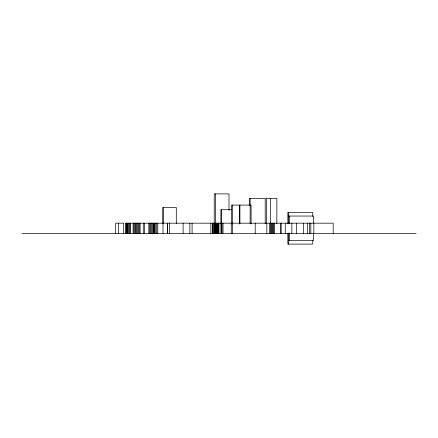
<?xml version="1.0" encoding="UTF-8"?>
<svg xmlns="http://www.w3.org/2000/svg" width="438" height="438" viewBox="0 0 438 438"><rect width="100%" height="100%" fill="white"/><g stroke="black" fill="none" stroke-linecap="round" stroke-linejoin="round"><path stroke-width="0.66" d="M231.417 209.725L220.883 209.725L220.883 223.9M288.615 216.049L313.531 216.049L313.531 223.511M21.9 233.35L416.1 233.35M288.615 240.478L313.531 240.478L313.531 233.016M333.181 233.35L333.181 223.177L125.367 223.177L125.367 233.35M313.843 223.177L313.843 233.35M312.776 216.46L312.776 212.414L287.854 212.414L287.854 223.878M312.776 240.068L312.776 244.114L287.854 244.114L287.854 233.323M310.827 223.177L310.827 233.35M309.611 223.177L309.611 233.35M307.454 223.177L307.454 233.35M303.622 223.177L303.622 233.35M296.329 223.177L296.329 233.35M291.861 223.177L291.861 233.35M289.381 216.049L289.381 223.511M289.381 233.016L289.381 240.478M288.615 212.414L288.615 223.878M288.615 233.016L288.615 244.114M285.248 223.177L285.248 233.35M281.201 223.177L281.201 233.35M280.566 223.177L280.566 233.35M276.854 223.774L276.854 198.458L266.315 198.458L266.315 223.774M274.555 223.177L274.555 233.35M273.706 223.177L273.706 233.35M272.863 223.177L272.863 233.35M272.031 223.177L272.031 233.35M271.193 223.177L271.193 233.35M270.657 198.458L270.657 223.774M270.35 223.177L270.35 233.35M269.507 223.177L269.507 233.35M266.819 223.177L266.83 233.35M265.193 223.78L265.193 198.491L249.299 198.491L249.299 205.323M255.206 223.177L255.206 233.35M251.089 223.927L251.089 205.083L231.472 205.083L231.472 223.927M250.153 198.491L250.12 223.927M239.925 205.083L239.925 223.927M239.301 205.083L239.301 223.927M232.627 223.177L232.627 233.35M232.397 205.083L232.397 223.927M231.269 223.177L231.269 233.35M229.008 210.218L229.008 193.886L214.226 193.886L214.226 223.823M223.024 223.177L223.024 233.35M222.022 223.177L222.022 233.35M221.623 209.725L221.623 223.9M221.453 223.177L221.453 233.35M220.09 223.177L220.09 233.35M218.721 223.177L218.721 233.35M218.097 223.177L218.097 233.35M217.472 223.177L217.472 233.35M216.837 223.177L216.837 233.35M216.219 223.177L216.219 233.35M215.627 193.886L215.595 233.35M214.959 223.177L214.959 233.35M214.341 223.177L214.341 233.35M213.711 223.177L213.711 233.35M212.89 223.177L212.89 233.35M212.386 223.177L212.386 233.35M210.87 223.177L210.87 233.35M192.085 223.177L192.085 233.35M189.862 223.177L189.862 233.35M183.106 223.177L183.106 233.35M176.295 223.818L176.295 207.486L162.717 207.486L162.717 223.818M169.55 223.177L169.55 233.35M167.513 223.177L167.513 233.35M167.42 223.177L167.42 233.35M163.478 207.486L163.478 223.818M163.002 223.177L163.002 233.35M157.795 223.177L157.795 233.35M156.76 223.177L156.76 233.35M155.714 223.177L155.714 233.35M154.674 223.177L154.647 233.35M153.952 223.177L153.952 233.35M153.393 223.177L153.393 233.35M152.484 223.177L152.484 233.35M151.586 223.177L151.586 233.35M150.677 223.177L150.677 233.35M149.769 223.177L149.769 233.35M148.854 223.177L148.854 233.35M144.54 223.177L144.54 233.35M143.281 223.177L143.281 233.35M140.138 223.177L140.138 233.35M139.235 223.177L139.235 233.35M138.353 223.177L138.353 233.35M137.461 223.177L137.455 233.35M136.634 223.177L136.634 233.35M135.747 223.177L135.747 233.35M134.948 223.177L134.948 233.35M133.962 223.177L133.962 233.35M133.108 223.177L133.108 233.35M130.672 223.177L130.672 233.35M129.818 223.177L129.818 233.35M128.936 223.177L128.936 233.35M128 223.177L128 233.35M127.097 223.177L127.097 233.35M127.031 223.177L127.031 233.35M126.226 223.177L126.226 233.35M123.691 233.35L123.691 223.177L115.692 223.177L115.692 233.35M118.534 223.177L118.534 233.35"/></g></svg>
